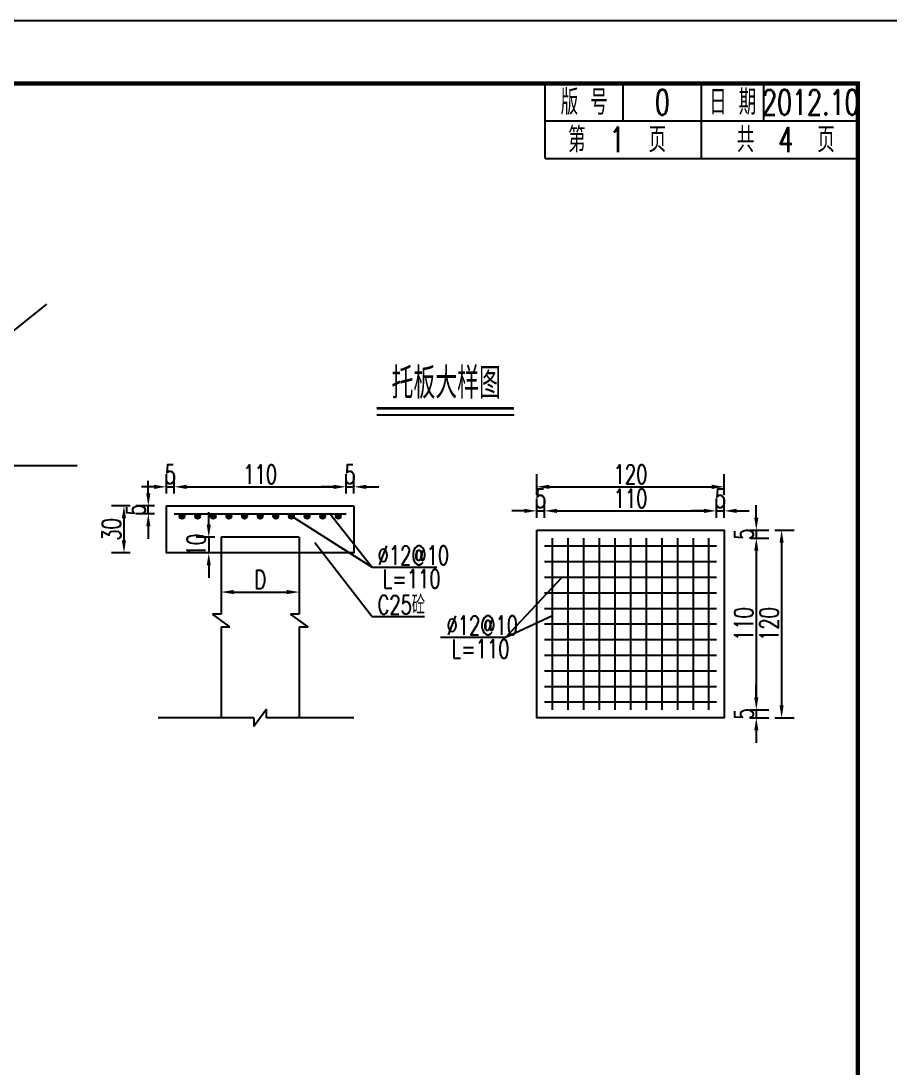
# Model space of a CAD drawing. Extents: x 216 to 1896, y 86 to 483.
# Drawn here: x 492.1 to 631.2, y 315.4 to 482.8 of the extents above; entities that cross this region are included whole.
import ezdxf
from ezdxf.enums import TextEntityAlignment as Align

# ---------------------------------------------------------------- set-up
doc = ezdxf.new("R2010")
doc.units = 0
doc.header["$LTSCALE"] = 5
doc.header["$MEASUREMENT"] = 0
doc.header["$PDMODE"] = 32
doc.header["$PDSIZE"] = 0.3
doc.linetypes.add('RICAD_LTYPE1', pattern=[0])
doc.layers.get('0').update_dxf_attribs({"linetype": 'CONTINUOUS'})
doc.layers.get('DEFPOINTS').update_dxf_attribs({"linetype": 'RICAD_LTYPE1'})
for name, color, linetype in [('图框', 7, 'CONTINUOUS'), ('尺寸标注', 4, 'CONTINUOUS'), ('文字', 7, 'CONTINUOUS'), ('次轮廓', 7, 'CONTINUOUS'), ('次轮廓线', 7, 'CONTINUOUS'), ('页码', 3, 'CONTINUOUS')]:
    doc.layers.add(name, color=color, linetype=linetype)
doc.styles.get("Standard").update_dxf_attribs({"font": 'simplex1.shx', "width": 0.7, "bigfont": 'hztxt.shx'})
doc.styles.add('尺寸标注', font='simplex1.shx', dxfattribs={"width": 0.7, "bigfont": 'hztxt.shx'})
doc.dimstyles.new('比例1：40', dxfattribs={"dimscale": 0, "dimtxt": 3, "dimasz": 2, "dimexe": 2, "dimexo": 1, "dimgap": 0.5, "dimtad": 1, "dimdec": 0, "dimlfac": 4, "dimzin": 12, "dimdsep": 46, "dimtxsty": '尺寸标注', "dimcen": 0.5, "dimclrd": 256, "dimclre": 256, "dimclrt": 7, "dimadec": 0, "dimazin": 0, "dimtfac": 1, "dimtdec": 0, "dimtix": 1, "dimtmove": 2, "dimatfit": 3, "dimfxl": 0, "dimtolj": 1, "dimtzin": 0, "dimarcsym": 0})

# ---------------------------------------------------------------- blocks, each defined once
blk = doc.blocks.new('series')
at = {"width": 0.75}
for tag, height, p in [('页码', 4, (-35, -19)), ('图名', 5, (-220, -282)), ('图号', 5, (-20, -282))]:
    blk.add_attdef(tag, text='', height=height, dxfattribs=at).set_placement(p, align=Align.MIDDLE_CENTER)
blk = doc.blocks.new('*D154')
at = {"layer": 'DEFPOINTS', "color": 0}
for p in [(604.64, 408.33), (574.64, 406.06), (604.64, 406.06)]:
    blk.add_point(p, dxfattribs=at)
at = {"layer": '尺寸标注', "lineweight": -2}
for p, q in [((574.64, 407.06), (574.64, 410.33)), ((604.64, 407.06), (604.64, 410.33)), ((576.64, 408.33), (602.64, 408.33))]:
    blk.add_line(p, q, dxfattribs=at)
at = {"layer": '尺寸标注'}
for points in [[(576.64, 408.66), (576.64, 407.99), (574.64, 408.33)], [(602.64, 408.66), (602.64, 407.99), (604.64, 408.33)]]:
    blk.add_solid(points, dxfattribs=at)
at = {"layer": '尺寸标注', "color": 7, "insert": (589.64, 410.33), "char_height": 3, "attachment_point": 5, "style": '尺寸标注'}
blk.add_mtext('\\A1;120', dxfattribs=at)
blk = doc.blocks.new('*D155')
at = {"layer": 'DEFPOINTS', "color": 0}
for p in [(611.71, 401.39), (611.71, 371.39), (613.82, 371.39)]:
    blk.add_point(p, dxfattribs=at)
at = {"layer": '尺寸标注', "lineweight": -2}
for p, q in [((612.71, 401.39), (615.82, 401.39)), ((613.82, 399.39), (613.82, 373.39)), ((612.71, 371.39), (615.82, 371.39))]:
    blk.add_line(p, q, dxfattribs=at)
at = {"layer": '尺寸标注'}
for points in [[(613.48, 399.39), (614.15, 399.39), (613.82, 401.39)], [(613.48, 373.39), (614.15, 373.39), (613.82, 371.39)]]:
    blk.add_solid(points, dxfattribs=at)
at = {"layer": '尺寸标注', "color": 7, "insert": (611.82, 386.39), "char_height": 3, "attachment_point": 5, "rotation": 90, "style": '尺寸标注'}
blk.add_mtext('\\A1;120', dxfattribs=at)
blk = doc.blocks.new('*D156')
at = {"layer": 'DEFPOINTS', "color": 0}
for p in [(575.89, 404.48), (574.64, 402.39), (575.89, 402.39)]:
    blk.add_point(p, dxfattribs=at)
at = {"layer": '尺寸标注', "lineweight": -2}
for p, q in [((574.64, 403.39), (574.64, 406.48)), ((575.89, 403.39), (575.89, 406.48)), ((572.64, 404.48), (570.64, 404.48)), ((574.64, 404.48), (575.89, 404.48)), ((577.89, 404.48), (579.89, 404.48))]:
    blk.add_line(p, q, dxfattribs=at)
at = {"layer": '尺寸标注'}
for points in [[(572.64, 404.82), (572.64, 404.15), (574.64, 404.48)], [(577.89, 404.82), (577.89, 404.15), (575.89, 404.48)]]:
    blk.add_solid(points, dxfattribs=at)
at = {"layer": '尺寸标注', "color": 7, "insert": (575.27, 406.48), "char_height": 3, "attachment_point": 5, "style": '尺寸标注'}
blk.add_mtext('\\A1;5', dxfattribs=at)
blk = doc.blocks.new('*D157')
at = {"layer": 'DEFPOINTS', "color": 0}
for p in [(603.39, 404.48), (575.89, 402.39), (603.39, 402.39)]:
    blk.add_point(p, dxfattribs=at)
at = {"layer": '尺寸标注', "lineweight": -2}
for p, q in [((575.89, 403.39), (575.89, 406.48)), ((603.39, 403.39), (603.39, 406.48)), ((577.89, 404.48), (601.39, 404.48))]:
    blk.add_line(p, q, dxfattribs=at)
at = {"layer": '尺寸标注'}
for points in [[(577.89, 404.82), (577.89, 404.15), (575.89, 404.48)], [(601.39, 404.82), (601.39, 404.15), (603.39, 404.48)]]:
    blk.add_solid(points, dxfattribs=at)
at = {"layer": '尺寸标注', "color": 7, "insert": (589.64, 406.48), "char_height": 3, "attachment_point": 5, "style": '尺寸标注'}
blk.add_mtext('\\A1;110', dxfattribs=at)
blk = doc.blocks.new('*D158')
at = {"layer": 'DEFPOINTS', "color": 0}
for p in [(604.64, 404.48), (603.39, 402.39), (604.64, 402.39)]:
    blk.add_point(p, dxfattribs=at)
at = {"layer": '尺寸标注', "lineweight": -2}
for p, q in [((603.39, 403.39), (603.39, 406.48)), ((604.64, 403.39), (604.64, 406.48)), ((601.39, 404.48), (599.39, 404.48)), ((603.39, 404.48), (604.64, 404.48)), ((606.64, 404.48), (608.64, 404.48))]:
    blk.add_line(p, q, dxfattribs=at)
at = {"layer": '尺寸标注'}
for points in [[(601.39, 404.82), (601.39, 404.15), (603.39, 404.48)], [(606.64, 404.82), (606.64, 404.15), (604.64, 404.48)]]:
    blk.add_solid(points, dxfattribs=at)
at = {"layer": '尺寸标注', "color": 7, "insert": (604.02, 406.48), "char_height": 3, "attachment_point": 5, "style": '尺寸标注'}
blk.add_mtext('\\A1;5', dxfattribs=at)
blk = doc.blocks.new('*D159')
at = {"layer": 'DEFPOINTS', "color": 0}
for p in [(607.76, 401.39), (607.76, 400.14), (609.77, 400.14)]:
    blk.add_point(p, dxfattribs=at)
at = {"layer": '尺寸标注', "lineweight": -2}
for p, q in [((609.77, 403.39), (609.77, 405.39)), ((608.76, 401.39), (611.77, 401.39)), ((609.77, 401.39), (609.77, 400.14)), ((608.76, 400.14), (611.77, 400.14)), ((609.77, 398.14), (609.77, 396.14))]:
    blk.add_line(p, q, dxfattribs=at)
at = {"layer": '尺寸标注'}
for points in [[(609.44, 403.39), (610.1, 403.39), (609.77, 401.39)], [(609.44, 398.14), (610.1, 398.14), (609.77, 400.14)]]:
    blk.add_solid(points, dxfattribs=at)
at = {"layer": '尺寸标注', "color": 7, "insert": (607.77, 400.77), "char_height": 3, "attachment_point": 5, "rotation": 90, "style": '尺寸标注'}
blk.add_mtext('\\A1;5', dxfattribs=at)
blk = doc.blocks.new('*D160')
at = {"layer": 'DEFPOINTS', "color": 0}
for p in [(607.76, 400.14), (607.76, 372.64), (609.77, 372.64)]:
    blk.add_point(p, dxfattribs=at)
at = {"layer": '尺寸标注', "lineweight": -2}
for p, q in [((608.76, 400.14), (611.77, 400.14)), ((609.77, 398.14), (609.77, 374.64)), ((608.76, 372.64), (611.77, 372.64))]:
    blk.add_line(p, q, dxfattribs=at)
at = {"layer": '尺寸标注'}
for points in [[(609.44, 398.14), (610.1, 398.14), (609.77, 400.14)], [(609.44, 374.64), (610.1, 374.64), (609.77, 372.64)]]:
    blk.add_solid(points, dxfattribs=at)
at = {"layer": '尺寸标注', "color": 7, "insert": (607.77, 386.39), "char_height": 3, "attachment_point": 5, "rotation": 90, "style": '尺寸标注'}
blk.add_mtext('\\A1;110', dxfattribs=at)
blk = doc.blocks.new('*D161')
at = {"layer": 'DEFPOINTS', "color": 0}
for p in [(607.76, 372.64), (607.76, 371.39), (609.77, 371.39)]:
    blk.add_point(p, dxfattribs=at)
at = {"layer": '尺寸标注', "lineweight": -2}
for p, q in [((609.77, 374.64), (609.77, 376.64)), ((608.76, 372.64), (611.77, 372.64)), ((609.77, 372.64), (609.77, 371.39)), ((608.76, 371.39), (611.77, 371.39)), ((609.77, 369.39), (609.77, 367.39))]:
    blk.add_line(p, q, dxfattribs=at)
at = {"layer": '尺寸标注'}
for points in [[(609.44, 374.64), (610.1, 374.64), (609.77, 372.64)], [(609.44, 369.39), (610.1, 369.39), (609.77, 371.39)]]:
    blk.add_solid(points, dxfattribs=at)
at = {"layer": '尺寸标注', "color": 7, "insert": (607.77, 372.02), "char_height": 3, "attachment_point": 5, "rotation": 90, "style": '尺寸标注'}
blk.add_mtext('\\A1;5', dxfattribs=at)
blk = doc.blocks.new('*D162')
at = {"layer": 'DEFPOINTS', "color": 0}
for p in [(512.51, 405.27), (514.52, 405.27), (514.52, 404.02)]:
    blk.add_point(p, dxfattribs=at)
at = {"layer": '尺寸标注', "lineweight": -2}
for p, q in [((512.51, 407.27), (512.51, 409.27)), ((513.52, 405.27), (510.51, 405.27)), ((512.51, 404.02), (512.51, 405.27)), ((513.52, 404.02), (510.51, 404.02)), ((512.51, 402.02), (512.51, 400.02))]:
    blk.add_line(p, q, dxfattribs=at)
at = {"layer": '尺寸标注'}
for points in [[(512.17, 407.27), (512.84, 407.27), (512.51, 405.27)], [(512.17, 402.02), (512.84, 402.02), (512.51, 404.02)]]:
    blk.add_solid(points, dxfattribs=at)
at = {"layer": '尺寸标注', "color": 7, "insert": (510.51, 404.65), "char_height": 3, "attachment_point": 5, "rotation": 90, "style": '尺寸标注'}
blk.add_mtext('\\A1;5', dxfattribs=at)
blk = doc.blocks.new('*D163')
at = {"layer": 'DEFPOINTS', "color": 0}
for p in [(510.6, 405.27), (508.61, 397.77), (510.6, 397.77)]:
    blk.add_point(p, dxfattribs=at)
at = {"layer": '尺寸标注', "lineweight": -2}
for p, q in [((509.6, 405.27), (506.61, 405.27)), ((508.61, 403.27), (508.61, 399.77)), ((509.6, 397.77), (506.61, 397.77))]:
    blk.add_line(p, q, dxfattribs=at)
at = {"layer": '尺寸标注'}
for points in [[(508.28, 403.27), (508.94, 403.27), (508.61, 405.27)], [(508.28, 399.77), (508.94, 399.77), (508.61, 397.77)]]:
    blk.add_solid(points, dxfattribs=at)
at = {"layer": '尺寸标注', "color": 7, "insert": (506.61, 401.52), "char_height": 3, "attachment_point": 5, "rotation": 90, "style": '尺寸标注'}
blk.add_mtext('\\A1;30', dxfattribs=at)
blk = doc.blocks.new('*D164')
at = {"layer": 'DEFPOINTS', "color": 0}
for p in [(516.65, 408.33), (515.4, 406.27), (516.65, 406.27)]:
    blk.add_point(p, dxfattribs=at)
at = {"layer": '尺寸标注', "lineweight": -2}
for p, q in [((515.4, 407.27), (515.4, 410.33)), ((516.65, 407.27), (516.65, 410.33)), ((513.4, 408.33), (511.4, 408.33)), ((515.4, 408.33), (516.65, 408.33)), ((518.65, 408.33), (520.65, 408.33))]:
    blk.add_line(p, q, dxfattribs=at)
at = {"layer": '尺寸标注'}
for points in [[(513.4, 408.66), (513.4, 407.99), (515.4, 408.33)], [(518.65, 408.66), (518.65, 407.99), (516.65, 408.33)]]:
    blk.add_solid(points, dxfattribs=at)
at = {"layer": '尺寸标注', "color": 7, "insert": (516.03, 410.33), "char_height": 3, "attachment_point": 5, "style": '尺寸标注'}
blk.add_mtext('\\A1;5', dxfattribs=at)
blk = doc.blocks.new('*D165')
at = {"layer": 'DEFPOINTS', "color": 0}
for p in [(544.15, 408.33), (516.65, 406.27), (544.15, 406.27)]:
    blk.add_point(p, dxfattribs=at)
at = {"layer": '尺寸标注', "lineweight": -2}
for p, q in [((516.65, 407.27), (516.65, 410.33)), ((544.15, 407.27), (544.15, 410.33)), ((518.65, 408.33), (542.15, 408.33))]:
    blk.add_line(p, q, dxfattribs=at)
at = {"layer": '尺寸标注'}
for points in [[(518.65, 408.66), (518.65, 407.99), (516.65, 408.33)], [(542.15, 408.66), (542.15, 407.99), (544.15, 408.33)]]:
    blk.add_solid(points, dxfattribs=at)
at = {"layer": '尺寸标注', "color": 7, "insert": (530.4, 410.33), "char_height": 3, "attachment_point": 5, "style": '尺寸标注'}
blk.add_mtext('\\A1;110', dxfattribs=at)
blk = doc.blocks.new('*D166')
at = {"layer": 'DEFPOINTS', "color": 0}
for p in [(545.4, 408.33), (544.15, 406.27), (545.4, 406.27)]:
    blk.add_point(p, dxfattribs=at)
at = {"layer": '尺寸标注', "lineweight": -2}
for p, q in [((544.15, 407.27), (544.15, 410.33)), ((545.4, 407.27), (545.4, 410.33)), ((542.15, 408.33), (540.15, 408.33)), ((544.15, 408.33), (545.4, 408.33)), ((547.4, 408.33), (549.4, 408.33))]:
    blk.add_line(p, q, dxfattribs=at)
at = {"layer": '尺寸标注'}
for points in [[(542.15, 408.66), (542.15, 407.99), (544.15, 408.33)], [(547.4, 408.66), (547.4, 407.99), (545.4, 408.33)]]:
    blk.add_solid(points, dxfattribs=at)
at = {"layer": '尺寸标注', "color": 7, "insert": (544.78, 410.33), "char_height": 3, "attachment_point": 5, "style": '尺寸标注'}
blk.add_mtext('\\A1;5', dxfattribs=at)
blk = doc.blocks.new('*D167')
at = {"layer": 'DEFPOINTS', "color": 0}
for p in [(524.15, 400.27), (522.18, 397.77), (524.15, 397.77)]:
    blk.add_point(p, dxfattribs=at)
at = {"layer": '尺寸标注', "lineweight": -2}
for p, q in [((522.18, 402.27), (522.18, 404.27)), ((523.15, 400.27), (520.18, 400.27)), ((522.18, 400.27), (522.18, 397.77)), ((523.15, 397.77), (520.18, 397.77)), ((522.18, 395.77), (522.18, 393.77))]:
    blk.add_line(p, q, dxfattribs=at)
at = {"layer": '尺寸标注'}
for points in [[(521.85, 402.27), (522.51, 402.27), (522.18, 400.27)], [(521.85, 395.77), (522.51, 395.77), (522.18, 397.77)]]:
    blk.add_solid(points, dxfattribs=at)
at = {"layer": '尺寸标注', "color": 7, "insert": (520.18, 399.02), "char_height": 3, "attachment_point": 5, "rotation": 90, "style": '尺寸标注'}
blk.add_mtext('\\A1;10', dxfattribs=at)
blk = doc.blocks.new('*D168')
at = {"layer": 'DEFPOINTS', "color": 0}
for p in [(524.15, 394.11), (536.65, 394.11), (536.65, 391.5)]:
    blk.add_point(p, dxfattribs=at)
at = {"layer": '尺寸标注', "lineweight": -2}
for p, q in [((524.15, 393.11), (524.15, 389.5)), ((536.65, 393.11), (536.65, 389.5)), ((526.15, 391.5), (534.65, 391.5))]:
    blk.add_line(p, q, dxfattribs=at)
at = {"layer": '尺寸标注'}
for points in [[(526.15, 391.84), (526.15, 391.17), (524.15, 391.5)], [(534.65, 391.84), (534.65, 391.17), (536.65, 391.5)]]:
    blk.add_solid(points, dxfattribs=at)
at = {"layer": '尺寸标注', "color": 7, "insert": (530.4, 393.5), "char_height": 3, "attachment_point": 5, "style": '尺寸标注'}
blk.add_mtext('\\A1;D', dxfattribs=at)

msp = doc.modelspace()

# ---------------------------------------------------------------- hatches: boundary and pattern name
at = {"layer": '尺寸标注'}
h = msp.add_hatch(color=1, dxfattribs=at)
edge = h.paths.add_edge_path()
edge.add_arc((517.90222, 403.62031), 0.4, 0, 360)
h = msp.add_hatch(color=1, dxfattribs=at)
edge = h.paths.add_edge_path()
edge.add_arc((520.40222, 403.62031), 0.4, 0, 360)
h = msp.add_hatch(color=1, dxfattribs=at)
edge = h.paths.add_edge_path()
edge.add_arc((522.90222, 403.62031), 0.4, 0, 360)
h = msp.add_hatch(color=1, dxfattribs=at)
edge = h.paths.add_edge_path()
edge.add_arc((525.40222, 403.62031), 0.4, 0, 360)
h = msp.add_hatch(color=1, dxfattribs=at)
edge = h.paths.add_edge_path()
edge.add_arc((527.90222, 403.62031), 0.4, 0, 360)
h = msp.add_hatch(color=1, dxfattribs=at)
edge = h.paths.add_edge_path()
edge.add_arc((530.40222, 403.62031), 0.4, 0, 360)
h = msp.add_hatch(color=1, dxfattribs=at)
edge = h.paths.add_edge_path()
edge.add_arc((532.90222, 403.62031), 0.4, 0, 360)
h = msp.add_hatch(color=1, dxfattribs=at)
edge = h.paths.add_edge_path()
edge.add_arc((535.40222, 403.62031), 0.4, 0, 360)
h = msp.add_hatch(color=1, dxfattribs=at)
edge = h.paths.add_edge_path()
edge.add_arc((537.90222, 403.62031), 0.4, 0, 360)
h = msp.add_hatch(color=1, dxfattribs=at)
edge = h.paths.add_edge_path()
edge.add_arc((540.40222, 403.62031), 0.4, 0, 360)
h = msp.add_hatch(color=1, dxfattribs=at)
edge = h.paths.add_edge_path()
edge.add_arc((542.90222, 403.62031), 0.4, 0, 360)

# ---------------------------------------------------------------- linework, layer by layer
msp.add_line((549.04782, 419.81798), (571.02523, 419.81798))
at = {"color": 2}
for p, q in [((548.24521, 395.47638), (535.40222, 403.62031)), ((548.24521, 395.47638), (541.57146, 404.02031)), ((548.24521, 387.56617), (539.13951, 399.3816)), ((548.24521, 395.47638), (558.6638, 395.47638)), ((569.69204, 384.27241), (578.72522, 393.89367)), ((548.24521, 387.56617), (556.70685, 387.56617)), ((569.69204, 384.27241), (577.14219, 387.74836)), ((559.27345, 384.27241), (569.69204, 384.27241))]:
    msp.add_line(p, q, dxfattribs=at)
msp.add_lwpolyline([(635.99162, 185.83595), (635.99162, 482.83595), (215.99162, 482.83595), (215.99162, 185.83595)], close=True)
at = {"const_width": 0.4}
msp.add_lwpolyline([(549.04782, 420.89237), (571.02523, 420.89237)], dxfattribs=at)
at = {"layer": '图框'}
for p, q in [((575.99162, 460.83595), (575.99162, 472.83595)), ((588.49162, 466.83595), (588.49162, 472.83595)), ((600.99162, 466.83595), (600.99162, 472.83595)), ((610.99162, 466.83595), (610.99162, 472.83595)), ((575.99162, 466.83595), (625.99162, 466.83595)), ((600.99162, 460.83595), (600.99162, 466.83595)), ((575.99162, 460.83595), (625.99162, 460.83595))]:
    msp.add_line(p, q, dxfattribs=at)
at = {"layer": '图框', "const_width": 0.7}
msp.add_lwpolyline([(625.99162, 472.83595), (245.99162, 472.83595), (245.99162, 195.83595), (625.99162, 195.83595), (625.99162, 472.83595)], dxfattribs=at)
at = {"layer": '尺寸标注', "color": 1}
for p, q in [((516.65222, 404.02031), (544.15222, 404.02031)), ((575.89219, 398.89367), (603.39219, 398.89367)), ((577.14219, 372.64367), (577.14219, 400.14367)), ((579.64219, 400.14367), (579.64219, 372.64367)), ((582.14219, 400.14367), (582.14219, 372.64367)), ((584.64219, 400.14367), (584.64219, 372.64367)), ((587.14219, 400.14367), (587.14219, 372.64367)), ((589.64219, 400.14367), (589.64219, 372.64367)), ((592.14219, 400.14367), (592.14219, 372.64367)), ((594.64219, 400.14367), (594.64219, 372.64367)), ((597.14219, 400.14367), (597.14219, 372.64367)), ((599.64219, 400.14367), (599.64219, 372.64367)), ((602.14219, 400.14367), (602.14219, 372.64367)), ((575.89219, 396.39367), (603.39219, 396.39367)), ((575.89219, 393.89367), (603.39219, 393.89367)), ((575.89219, 391.39367), (603.39219, 391.39367)), ((575.89219, 388.89367), (603.39219, 388.89367)), ((575.89219, 386.39367), (603.39219, 386.39367)), ((575.89219, 383.89367), (603.39219, 383.89367)), ((575.89219, 381.39367), (603.39219, 381.39367)), ((575.89219, 378.89367), (603.39219, 378.89367)), ((575.89219, 376.39367), (603.39219, 376.39367)), ((603.39219, 373.89367), (575.89219, 373.89367))]:
    msp.add_line(p, q, dxfattribs=at)
for centre in [(517.90222, 403.62031), (520.40222, 403.62031), (522.90222, 403.62031), (525.40222, 403.62031), (527.90222, 403.62031), (530.40222, 403.62031), (532.90222, 403.62031), (535.40222, 403.62031), (537.90222, 403.62031), (540.40222, 403.62031), (542.90222, 403.62031)]:
    msp.add_circle(centre, 0.4, dxfattribs=at)
at = {"layer": '次轮廓', "linetype": 'Continuous'}
msp.add_line((489.03703, 411.72969), (501.14406, 411.72969), dxfattribs=at)
at = {"layer": '次轮廓'}
for p, q in [((524.15222, 400.27031), (524.15222, 387.94373)), ((536.65222, 400.27031), (524.15222, 400.27031)), ((536.65222, 400.27031), (536.65222, 387.94373)), ((524.15222, 385.94373), (524.15222, 371.39367)), ((536.65222, 385.94373), (536.65222, 371.39367))]:
    msp.add_line(p, q, dxfattribs=at)
msp.add_lwpolyline([(545.40222, 405.27031), (545.40222, 397.77031), (515.40222, 397.77031), (515.40222, 405.27031)], close=True, dxfattribs=at)
msp.add_lwpolyline([(574.64219, 401.39367), (604.64219, 401.39367), (604.64219, 371.39367), (574.64219, 371.39367), (574.64219, 401.39367)], dxfattribs=at)
at = {"layer": '次轮廓线'}
msp.add_line((481.79574, 425.98284), (496.27833, 437.53857), dxfattribs=at)
at = {"layer": '页码', "color": 3}
for p, q in [((524.15222, 387.94373), (522.75169, 387.94373)), ((525.55274, 385.94373), (522.75169, 387.94373)), ((536.65222, 387.94373), (535.25169, 387.94373)), ((538.05274, 385.94373), (535.25169, 387.94373)), ((524.15222, 385.94373), (525.55274, 385.94373)), ((536.65222, 385.94373), (538.05274, 385.94373)), ((531.40222, 372.7942), (529.40222, 369.99315)), ((531.40222, 371.39367), (531.40222, 372.7942)), ((529.40222, 371.39367), (514.07917, 371.39367)), ((529.40222, 371.39367), (529.40222, 369.99315)), ((545.40222, 371.39367), (531.40222, 371.39367))]:
    msp.add_line(p, q, dxfattribs=at)

# ---------------------------------------------------------------- block references
at = {"layer": '图框'}
ref = msp.add_blockref('series', (635.99162, 482.83595), dxfattribs=at)
ref.add_attrib('页码', '第  1  页     共  4  页', dxfattribs={"layer": '0', "height": 4, "width": 0.7}).set_placement((600.99162, 463.83595), align=Align.MIDDLE_CENTER)

# ---------------------------------------------------------------- texts
at = {"color": 7, "width": 0.7}
msp.add_text('托板大样图', height=5, dxfattribs=at).set_placement((551.41562, 422.42113))
at = {"layer": '图框', "width": 0.7}
for s, p in [('版 号', (582.24162, 469.83595)), ('0', (594.74162, 469.83595)), ('日 期', (605.99162, 469.83595)), ('2012.10', (618.49162, 469.83595))]:
    msp.add_text(s, height=4, dxfattribs=at).set_placement(p, align=Align.MIDDLE_CENTER)
at = {"layer": '文字', "width": 0.7}
for s, p in [('%%C12@10', (549.18494, 397.37626)), ('L=110', (549.99764, 393.61686)), ('C25砼', (549.18494, 389.46605)), ('%%C12@10', (560.21318, 386.17228)), ('L=110', (561.02588, 382.41289))]:
    msp.add_text(s, height=3, dxfattribs=at).set_placement(p, align=Align.MIDDLE_LEFT)

# ---------------------------------------------------------------- dimensions: what is measured, and where the dimension line sits
at = {"layer": '尺寸标注'}
for base, p1, p2, picture, middle in [((516.65222, 408.32537), (515.40222, 406.27031), (516.65222, 406.27031), '*D164', (516.02722, 410.32537)), ((544.15222, 408.32537), (516.65222, 406.27031), (544.15222, 406.27031), '*D165', (530.40222, 410.32537)), ((545.40222, 408.32537), (544.15222, 406.27031), (545.40222, 406.27031), '*D166', (544.77722, 410.32537)), ((604.64219, 408.32537), (574.64219, 406.06107), (604.64219, 406.06107), '*D154', (589.64219, 410.32537)), ((575.89219, 404.48339), (574.64219, 402.39367), (575.89219, 402.39367), '*D156', (575.26719, 406.48339)), ((603.39219, 404.48339), (575.89219, 402.39367), (603.39219, 402.39367), '*D157', (589.64219, 406.48339)), ((604.64219, 404.48339), (603.39219, 402.39367), (604.64219, 402.39367), '*D158', (604.01719, 406.48339))]:
    dim = msp.add_linear_dim(base=base, p1=p1, p2=p2, dimstyle='比例1：40', override={"dimscale": 1}, dxfattribs=at)
    dim.commit()
    dim.dimension.update_dxf_attribs({"geometry": picture, "text_midpoint": middle})
for base, p1, p2, picture, middle in [((512.5081, 405.27031), (514.51698, 404.02031), (514.51698, 405.27031), '*D162', (510.5081, 404.64531)), ((508.61058, 397.77031), (510.59851, 405.27031), (510.59851, 397.77031), '*D163', (506.61058, 401.52031)), ((609.77054, 400.14367), (607.76068, 401.39367), (607.76068, 400.14367), '*D159', (607.77054, 400.76867)), ((522.17996, 397.77031), (524.15222, 400.27031), (524.15222, 397.77031), '*D167', (520.17996, 399.02031)), ((613.81799, 371.39367), (611.71102, 401.39367), (611.71102, 371.39367), '*D155', (611.81799, 386.39367)), ((609.77054, 372.64367), (607.76068, 400.14367), (607.76068, 372.64367), '*D160', (607.77054, 386.39367)), ((609.77054, 371.39367), (607.76068, 372.64367), (607.76068, 371.39367), '*D161', (607.77054, 372.01867))]:
    dim = msp.add_linear_dim(base=base, p1=p1, p2=p2, angle=90, dimstyle='比例1：40', override={"dimscale": 1}, dxfattribs=at)
    dim.commit()
    dim.dimension.update_dxf_attribs({"geometry": picture, "text_midpoint": middle})
dim = msp.add_linear_dim(base=(536.65222, 391.50375), p1=(524.15222, 394.10702), p2=(536.65222, 394.10702), text='D', dimstyle='比例1：40', override={"dimscale": 1}, dxfattribs=at)
dim.commit()
dim.dimension.update_dxf_attribs({"geometry": '*D168', "text_midpoint": (530.40222, 393.50375)})

doc.saveas('drawing.dxf')
